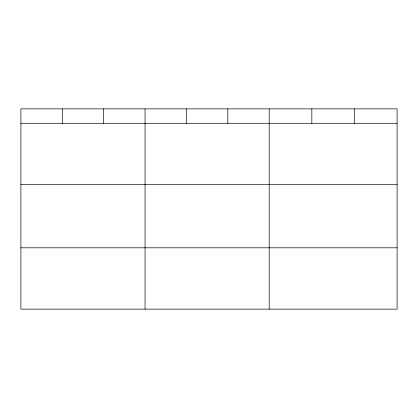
<?xml version="1.0" encoding="UTF-8"?>
<svg xmlns="http://www.w3.org/2000/svg" width="418" height="418" viewBox="0 0 418 418"><rect width="100%" height="100%" fill="white"/><g stroke="black" fill="none" stroke-linecap="round" stroke-linejoin="round"><path stroke-width="0.63" d="M397.1 184.615L397.1 108.868L20.9 108.868L20.9 309.132L397.1 309.132L397.1 184.615L20.9 184.615M20.9 123.284L397.1 123.284M20.9 247.801L397.1 247.801M354.464 108.868L354.464 123.284M311.828 108.868L311.828 123.284M269.192 108.868L269.192 309.132M227.81 108.868L227.81 123.284M186.428 108.868L186.428 123.284M145.046 108.868L145.046 309.132M103.664 108.868L103.664 123.284M62.282 108.868L62.282 123.284"/></g></svg>
